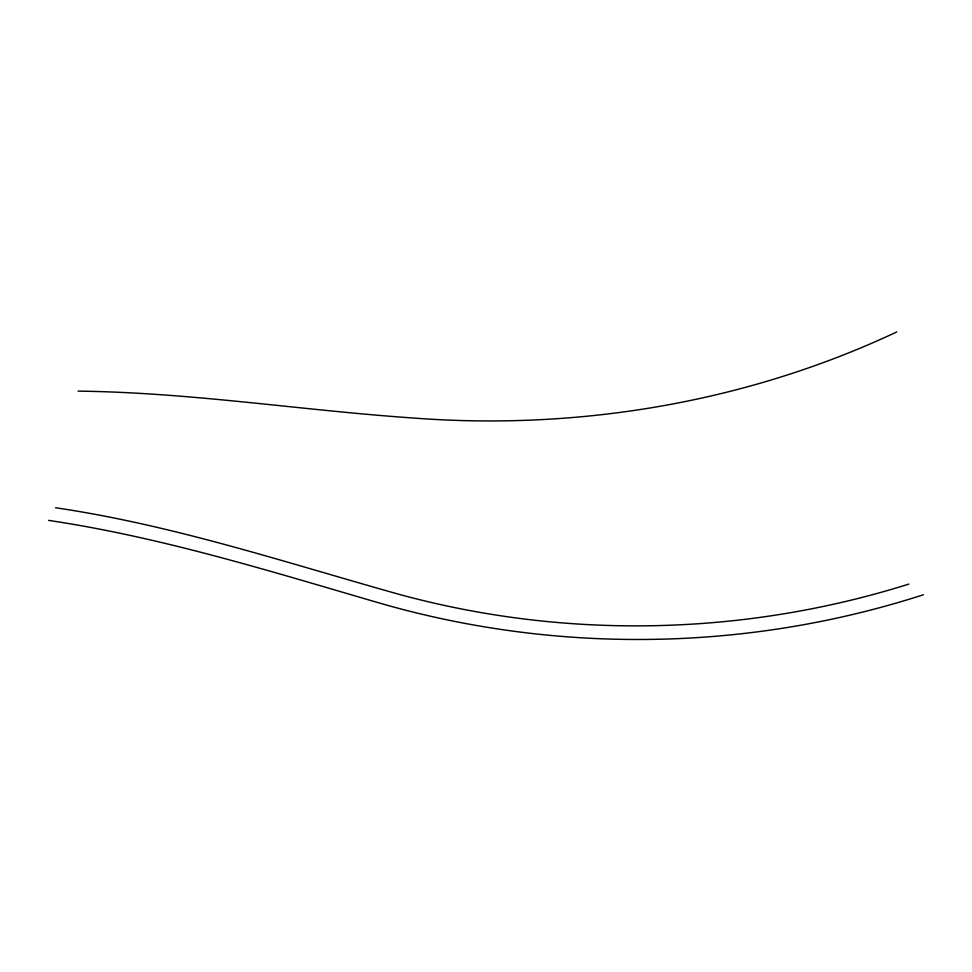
<?xml version="1.0" encoding="UTF-8"?>
<svg xmlns="http://www.w3.org/2000/svg" width="972" height="972" viewBox="0 0 972 972"><rect width="100%" height="100%" fill="white"/><g stroke="black" fill="none" stroke-linecap="round" stroke-linejoin="round"><path stroke-width="1.46" d="M896.792 331.938C746.739 402.444 578.705 430.62 413.61 418.033C301.648 410.378 190.451 392.457 78.052 391.133M923.4 594.755C748.865 651.143 558.803 654.241 382.47 603.916C272.281 571.876 162.433 537.37 48.6 520.385M908.929 584.063C744.54 635.761 566.299 639.807 399.942 594.572C285.938 562.654 173.125 525.062 55.586 507.761"/></g></svg>
